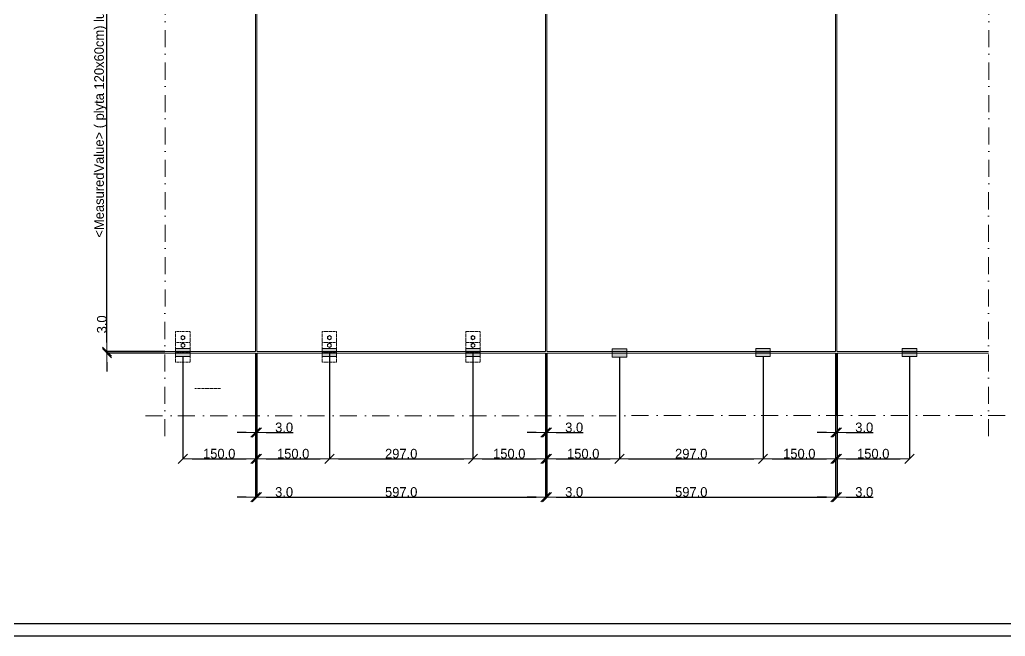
# Model space of a CAD drawing. Header units: millimetres. Extents: x -7826 to 55813, y 465 to 25965.
# Drawn here: x 22859 to 43247, y 465 to 13215 of the extents above; entities that cross this region are included whole.
import ezdxf

# ---------------------------------------------------------------- set-up
doc = ezdxf.new("R2010")
doc.units = ezdxf.units.MM
doc.linetypes.add('Dot & Dashed', pattern=[670.277762, 352.777767, -176.388884, 0, -141.111112])
doc.linetypes.add('Hidden Line', pattern=[30, 20, -10])
for name, color, linetype, lineweight in [('2D Drafting - General2', 251, 'Continuous', 15), ('2D Drafting - General5', 161, 'Continuous', 25), ('2D Drafting - General62', 9, 'Continuous', 20)]:
    doc.layers.add(name, color=color, linetype=linetype, lineweight=lineweight)
doc.layers.add('Wymiarowanie', color=7, linetype='Continuous')
doc.styles.add('GENERATED_STYLE_2', font='GOTHIC.TTF')
doc.dimstyles.new('GENERATED_STYLE__5', dxfattribs={"dimtxt": 200, "dimasz": 190, "dimexe": 0.18, "dimexo": 0, "dimgap": 0.09, "dimtad": 1, "dimdec": 1, "dimlfac": 0.1, "dimzin": 0, "dimdsep": 46, "dimtxsty": 'GENERATED_STYLE_2', "dimblk": 'ARROWHEAD_6', "dimblk1": 'ARROWHEAD_6', "dimblk2": 'ARROWHEAD_6', "dimcen": 0.09, "dimclrd": 161, "dimclre": 161, "dimclrt": 161, "dimadec": 0, "dimazin": 0, "dimtfac": 1, "dimtdec": 4, "dimtmove": 0, "dimatfit": 3, "dimfxl": 0, "dimtolj": 1, "dimtzin": 0, "dimarcsym": 0})
doc.dimstyles.new('GENERATED_STYLE__6', dxfattribs={"dimtxt": 200, "dimasz": 190, "dimexe": 0.18, "dimexo": 0, "dimgap": 0.09, "dimtad": 1, "dimtih": 1, "dimtoh": 1, "dimdec": 1, "dimlfac": 0.1, "dimzin": 0, "dimdsep": 46, "dimtxsty": 'GENERATED_STYLE_2', "dimblk": 'ARROWHEAD_6', "dimblk1": 'ARROWHEAD_6', "dimblk2": 'ARROWHEAD_6', "dimcen": 0.09, "dimclrd": 161, "dimclre": 161, "dimclrt": 161, "dimadec": 0, "dimazin": 0, "dimtfac": 1, "dimtdec": 4, "dimtmove": 0, "dimatfit": 3, "dimfxl": 0, "dimtolj": 1, "dimtzin": 0, "dimarcsym": 0})

# ---------------------------------------------------------------- blocks, each defined once
blk = doc.blocks.new('ARROWHEAD_6')
at = {"color": 0, "linetype": 'Continuous', "lineweight": 0}
for p, q in [((0, 0), (-1, 0)), ((-0.5, -0.5), (0.5, 0.5))]:
    blk.add_line(p, q, dxfattribs=at)
blk = doc.blocks.new('*D52')
at = {"layer": 'Defpoints', "color": 0, "linetype": 'Continuous'}
for p in [(39736, 6321), (38236, 6249), (39736, 4134)]:
    blk.add_point(p, dxfattribs=at)
at = {"layer": 'Wymiarowanie', "color": 161, "linetype": 'Continuous', "lineweight": -2}
for p, q in [((39736, 6321), (39736, 4134)), ((38236, 6249), (38236, 4134)), ((38426, 4134), (39546, 4134))]:
    blk.add_line(p, q, dxfattribs=at)
at = {"layer": 'Wymiarowanie', "color": 161, "linetype": 'Continuous', "lineweight": -2, "xscale": 190, "yscale": 190, "zscale": 190, "rotation": 180}
blk.add_blockref('ARROWHEAD_6', (38236, 4134), dxfattribs=at)
at = {"layer": 'Wymiarowanie', "color": 161, "linetype": 'Continuous', "lineweight": -2, "xscale": 190, "yscale": 190, "zscale": 190}
blk.add_blockref('ARROWHEAD_6', (39736, 4134), dxfattribs=at)
at = {"layer": 'Wymiarowanie', "color": 161, "linetype": 'Continuous', "lineweight": 25, "insert": (38986, 4240), "char_height": 200, "attachment_point": 5, "style": 'GENERATED_STYLE_2'}
blk.add_mtext('\\A1;150.0', dxfattribs=at)
blk = doc.blocks.new('*D53')
at = {"layer": 'Defpoints', "color": 0, "linetype": 'Continuous'}
for p in [(39736, 6321), (39766, 6321), (39766, 4678)]:
    blk.add_point(p, dxfattribs=at)
at = {"layer": 'Wymiarowanie', "color": 161, "linetype": 'Continuous', "lineweight": -2}
for p, q in [((39736, 6321), (39736, 4677)), ((39766, 6321), (39766, 4677)), ((39546, 4678), (39356, 4678)), ((39736, 4678), (39766, 4678)), ((39956, 4678), (40513, 4678))]:
    blk.add_line(p, q, dxfattribs=at)
at = {"layer": 'Wymiarowanie', "color": 161, "linetype": 'Continuous', "lineweight": -2, "xscale": 190, "yscale": 190, "zscale": 190}
blk.add_blockref('ARROWHEAD_6', (39736, 4678), dxfattribs=at)
at = {"layer": 'Wymiarowanie', "color": 161, "linetype": 'Continuous', "lineweight": -2, "xscale": 190, "yscale": 190, "zscale": 190, "rotation": 180}
blk.add_blockref('ARROWHEAD_6', (39766, 4678), dxfattribs=at)
at = {"layer": 'Wymiarowanie', "color": 161, "linetype": 'Continuous', "lineweight": 25, "insert": (40329, 4783), "char_height": 200, "attachment_point": 5, "style": 'GENERATED_STYLE_2'}
blk.add_mtext('\\A1;3.0', dxfattribs=at)
blk = doc.blocks.new('*D54')
at = {"layer": 'Defpoints', "color": 0, "linetype": 'Continuous'}
for p in [(39766, 6321), (41265, 6249), (41265, 4134)]:
    blk.add_point(p, dxfattribs=at)
at = {"layer": 'Wymiarowanie', "color": 161, "linetype": 'Continuous', "lineweight": -2}
for p, q in [((39766, 6321), (39766, 4134)), ((41265, 6249), (41265, 4134)), ((39956, 4134), (41075, 4134))]:
    blk.add_line(p, q, dxfattribs=at)
at = {"layer": 'Wymiarowanie', "color": 161, "linetype": 'Continuous', "lineweight": -2, "xscale": 190, "yscale": 190, "zscale": 190, "rotation": 180}
blk.add_blockref('ARROWHEAD_6', (39766, 4134), dxfattribs=at)
at = {"layer": 'Wymiarowanie', "color": 161, "linetype": 'Continuous', "lineweight": -2, "xscale": 190, "yscale": 190, "zscale": 190}
blk.add_blockref('ARROWHEAD_6', (41265, 4134), dxfattribs=at)
at = {"layer": 'Wymiarowanie', "color": 161, "linetype": 'Continuous', "lineweight": 25, "insert": (40515, 4240), "char_height": 200, "attachment_point": 5, "style": 'GENERATED_STYLE_2'}
blk.add_mtext('\\A1;150.0', dxfattribs=at)
blk = doc.blocks.new('*D55')
at = {"layer": 'Defpoints', "color": 0, "linetype": 'Continuous'}
for p in [(35266, 6237), (38236, 6249), (38236, 4134)]:
    blk.add_point(p, dxfattribs=at)
at = {"layer": 'Wymiarowanie', "color": 161, "linetype": 'Continuous', "lineweight": -2}
for p, q in [((35266, 6237), (35266, 4134)), ((38236, 6249), (38236, 4134)), ((35456, 4134), (38046, 4134))]:
    blk.add_line(p, q, dxfattribs=at)
at = {"layer": 'Wymiarowanie', "color": 161, "linetype": 'Continuous', "lineweight": -2, "xscale": 190, "yscale": 190, "zscale": 190, "rotation": 180}
blk.add_blockref('ARROWHEAD_6', (35266, 4134), dxfattribs=at)
at = {"layer": 'Wymiarowanie', "color": 161, "linetype": 'Continuous', "lineweight": -2, "xscale": 190, "yscale": 190, "zscale": 190}
blk.add_blockref('ARROWHEAD_6', (38236, 4134), dxfattribs=at)
at = {"layer": 'Wymiarowanie', "color": 161, "linetype": 'Continuous', "lineweight": 25, "insert": (36751, 4240), "char_height": 200, "attachment_point": 5, "style": 'GENERATED_STYLE_2'}
blk.add_mtext('\\A1;297.0', dxfattribs=at)
blk = doc.blocks.new('*D56')
at = {"layer": 'Defpoints', "color": 0, "linetype": 'Continuous'}
for p in [(27736, 6321), (26235, 6252), (27736, 4134)]:
    blk.add_point(p, dxfattribs=at)
at = {"layer": 'Wymiarowanie', "color": 161, "linetype": 'Continuous', "lineweight": -2}
for p, q in [((27736, 6321), (27736, 4134)), ((26235, 6252), (26235, 4134)), ((26425, 4134), (27546, 4134))]:
    blk.add_line(p, q, dxfattribs=at)
at = {"layer": 'Wymiarowanie', "color": 161, "linetype": 'Continuous', "lineweight": -2, "xscale": 190, "yscale": 190, "zscale": 190, "rotation": 180}
blk.add_blockref('ARROWHEAD_6', (26235, 4134), dxfattribs=at)
at = {"layer": 'Wymiarowanie', "color": 161, "linetype": 'Continuous', "lineweight": -2, "xscale": 190, "yscale": 190, "zscale": 190}
blk.add_blockref('ARROWHEAD_6', (27736, 4134), dxfattribs=at)
at = {"layer": 'Wymiarowanie', "color": 161, "linetype": 'Continuous', "lineweight": 25, "insert": (26986, 4240), "char_height": 200, "attachment_point": 5, "style": 'GENERATED_STYLE_2'}
blk.add_mtext('\\A1;150.0', dxfattribs=at)
blk = doc.blocks.new('*D57')
at = {"layer": 'Defpoints', "color": 0, "linetype": 'Continuous'}
for p in [(27736, 6321), (27766, 6321), (27766, 4678)]:
    blk.add_point(p, dxfattribs=at)
at = {"layer": 'Wymiarowanie', "color": 161, "linetype": 'Continuous', "lineweight": -2}
for p, q in [((27736, 6321), (27736, 4677)), ((27766, 6321), (27766, 4677)), ((27546, 4678), (27356, 4678)), ((27736, 4678), (27766, 4678)), ((27956, 4678), (28513, 4678))]:
    blk.add_line(p, q, dxfattribs=at)
at = {"layer": 'Wymiarowanie', "color": 161, "linetype": 'Continuous', "lineweight": -2, "xscale": 190, "yscale": 190, "zscale": 190}
blk.add_blockref('ARROWHEAD_6', (27736, 4678), dxfattribs=at)
at = {"layer": 'Wymiarowanie', "color": 161, "linetype": 'Continuous', "lineweight": -2, "xscale": 190, "yscale": 190, "zscale": 190, "rotation": 180}
blk.add_blockref('ARROWHEAD_6', (27766, 4678), dxfattribs=at)
at = {"layer": 'Wymiarowanie', "color": 161, "linetype": 'Continuous', "lineweight": 25, "insert": (28329, 4783), "char_height": 200, "attachment_point": 5, "style": 'GENERATED_STYLE_2'}
blk.add_mtext('\\A1;3.0', dxfattribs=at)
blk = doc.blocks.new('*D58')
at = {"layer": 'Defpoints', "color": 0, "linetype": 'Continuous'}
for p in [(27766, 6321), (29266, 6329), (29266, 4134)]:
    blk.add_point(p, dxfattribs=at)
at = {"layer": 'Wymiarowanie', "color": 161, "linetype": 'Continuous', "lineweight": -2}
for p, q in [((27766, 6321), (27766, 4134)), ((29266, 6329), (29266, 4134)), ((27956, 4134), (29076, 4134))]:
    blk.add_line(p, q, dxfattribs=at)
at = {"layer": 'Wymiarowanie', "color": 161, "linetype": 'Continuous', "lineweight": -2, "xscale": 190, "yscale": 190, "zscale": 190, "rotation": 180}
blk.add_blockref('ARROWHEAD_6', (27766, 4134), dxfattribs=at)
at = {"layer": 'Wymiarowanie', "color": 161, "linetype": 'Continuous', "lineweight": -2, "xscale": 190, "yscale": 190, "zscale": 190}
blk.add_blockref('ARROWHEAD_6', (29266, 4134), dxfattribs=at)
at = {"layer": 'Wymiarowanie', "color": 161, "linetype": 'Continuous', "lineweight": 25, "insert": (28516, 4240), "char_height": 200, "attachment_point": 5, "style": 'GENERATED_STYLE_2'}
blk.add_mtext('\\A1;150.0', dxfattribs=at)
blk = doc.blocks.new('*D59')
at = {"layer": 'Defpoints', "color": 0, "linetype": 'Continuous'}
for p in [(29266, 6329), (32236, 6334), (32236, 4134)]:
    blk.add_point(p, dxfattribs=at)
at = {"layer": 'Wymiarowanie', "color": 161, "linetype": 'Continuous', "lineweight": -2}
for p, q in [((29266, 6329), (29266, 4134)), ((32236, 6334), (32236, 4134)), ((29456, 4134), (32046, 4134))]:
    blk.add_line(p, q, dxfattribs=at)
at = {"layer": 'Wymiarowanie', "color": 161, "linetype": 'Continuous', "lineweight": -2, "xscale": 190, "yscale": 190, "zscale": 190, "rotation": 180}
blk.add_blockref('ARROWHEAD_6', (29266, 4134), dxfattribs=at)
at = {"layer": 'Wymiarowanie', "color": 161, "linetype": 'Continuous', "lineweight": -2, "xscale": 190, "yscale": 190, "zscale": 190}
blk.add_blockref('ARROWHEAD_6', (32236, 4134), dxfattribs=at)
at = {"layer": 'Wymiarowanie', "color": 161, "linetype": 'Continuous', "lineweight": 25, "insert": (30751, 4240), "char_height": 200, "attachment_point": 5, "style": 'GENERATED_STYLE_2'}
blk.add_mtext('\\A1;297.0', dxfattribs=at)
blk = doc.blocks.new('*D60')
at = {"layer": 'Defpoints', "color": 0, "linetype": 'Continuous'}
for p in [(32236, 6334), (33736, 6321), (33736, 4134)]:
    blk.add_point(p, dxfattribs=at)
at = {"layer": 'Wymiarowanie', "color": 161, "linetype": 'Continuous', "lineweight": -2}
for p, q in [((32236, 6334), (32236, 4134)), ((33736, 6321), (33736, 4134)), ((32426, 4134), (33546, 4134))]:
    blk.add_line(p, q, dxfattribs=at)
at = {"layer": 'Wymiarowanie', "color": 161, "linetype": 'Continuous', "lineweight": -2, "xscale": 190, "yscale": 190, "zscale": 190, "rotation": 180}
blk.add_blockref('ARROWHEAD_6', (32236, 4134), dxfattribs=at)
at = {"layer": 'Wymiarowanie', "color": 161, "linetype": 'Continuous', "lineweight": -2, "xscale": 190, "yscale": 190, "zscale": 190}
blk.add_blockref('ARROWHEAD_6', (33736, 4134), dxfattribs=at)
at = {"layer": 'Wymiarowanie', "color": 161, "linetype": 'Continuous', "lineweight": 25, "insert": (32986, 4240), "char_height": 200, "attachment_point": 5, "style": 'GENERATED_STYLE_2'}
blk.add_mtext('\\A1;150.0', dxfattribs=at)
blk = doc.blocks.new('*D61')
at = {"layer": 'Defpoints', "color": 0, "linetype": 'Continuous'}
for p in [(33736, 6321), (33766, 6321), (33766, 4678)]:
    blk.add_point(p, dxfattribs=at)
at = {"layer": 'Wymiarowanie', "color": 161, "linetype": 'Continuous', "lineweight": -2}
for p, q in [((33736, 6321), (33736, 4677)), ((33766, 6321), (33766, 4677)), ((33546, 4678), (33356, 4678)), ((33736, 4678), (33766, 4678)), ((33956, 4678), (34513, 4678))]:
    blk.add_line(p, q, dxfattribs=at)
at = {"layer": 'Wymiarowanie', "color": 161, "linetype": 'Continuous', "lineweight": -2, "xscale": 190, "yscale": 190, "zscale": 190}
blk.add_blockref('ARROWHEAD_6', (33736, 4678), dxfattribs=at)
at = {"layer": 'Wymiarowanie', "color": 161, "linetype": 'Continuous', "lineweight": -2, "xscale": 190, "yscale": 190, "zscale": 190, "rotation": 180}
blk.add_blockref('ARROWHEAD_6', (33766, 4678), dxfattribs=at)
at = {"layer": 'Wymiarowanie', "color": 161, "linetype": 'Continuous', "lineweight": 25, "insert": (34329, 4783), "char_height": 200, "attachment_point": 5, "style": 'GENERATED_STYLE_2'}
blk.add_mtext('\\A1;3.0', dxfattribs=at)
blk = doc.blocks.new('*D62')
at = {"layer": 'Defpoints', "color": 0, "linetype": 'Continuous'}
for p in [(33766, 6321), (35266, 6237), (35266, 4134)]:
    blk.add_point(p, dxfattribs=at)
at = {"layer": 'Wymiarowanie', "color": 161, "linetype": 'Continuous', "lineweight": -2}
for p, q in [((33766, 6321), (33766, 4134)), ((35266, 6237), (35266, 4134)), ((33956, 4134), (35076, 4134))]:
    blk.add_line(p, q, dxfattribs=at)
at = {"layer": 'Wymiarowanie', "color": 161, "linetype": 'Continuous', "lineweight": -2, "xscale": 190, "yscale": 190, "zscale": 190, "rotation": 180}
blk.add_blockref('ARROWHEAD_6', (33766, 4134), dxfattribs=at)
at = {"layer": 'Wymiarowanie', "color": 161, "linetype": 'Continuous', "lineweight": -2, "xscale": 190, "yscale": 190, "zscale": 190}
blk.add_blockref('ARROWHEAD_6', (35266, 4134), dxfattribs=at)
at = {"layer": 'Wymiarowanie', "color": 161, "linetype": 'Continuous', "lineweight": 25, "insert": (34516, 4240), "char_height": 200, "attachment_point": 5, "style": 'GENERATED_STYLE_2'}
blk.add_mtext('\\A1;150.0', dxfattribs=at)
blk = doc.blocks.new('*D70')
at = {"layer": 'Defpoints', "color": 0, "linetype": 'Continuous'}
for p in [(24664, 6352), (25864, 6352), (25864, 6321)]:
    blk.add_point(p, dxfattribs=at)
at = {"layer": 'Wymiarowanie', "color": 161, "linetype": 'Continuous', "lineweight": -2}
for p, q in [((24664, 6542), (24664, 7099)), ((25864, 6352), (24664, 6352)), ((24664, 6321), (24664, 6352)), ((25864, 6321), (24664, 6321)), ((24664, 6131), (24664, 5941))]:
    blk.add_line(p, q, dxfattribs=at)
at = {"layer": 'Wymiarowanie', "color": 161, "linetype": 'Continuous', "lineweight": -2, "xscale": 190, "yscale": 190, "zscale": 190}
for p, rotation in [((24664, 6352), 270), ((24664, 6321), 90)]:
    blk.add_blockref('ARROWHEAD_6', p, dxfattribs=dict(at, rotation=rotation))
at = {"layer": 'Wymiarowanie', "color": 161, "linetype": 'Continuous', "lineweight": 25, "insert": (24559, 6915), "char_height": 200, "attachment_point": 5, "rotation": 90, "style": 'GENERATED_STYLE_2'}
blk.add_mtext('\\A1;3.0', dxfattribs=at)
blk = doc.blocks.new('*D71')
at = {"layer": 'Defpoints', "color": 0, "linetype": 'Continuous'}
for p in [(24664, 18322), (25879, 18322), (25864, 6352)]:
    blk.add_point(p, dxfattribs=at)
at = {"layer": 'Wymiarowanie', "color": 161, "linetype": 'Continuous', "lineweight": -2}
for p, q in [((25879, 18322), (24664, 18322)), ((24664, 6542), (24664, 18132)), ((25864, 6352), (24664, 6352))]:
    blk.add_line(p, q, dxfattribs=at)
at = {"layer": 'Wymiarowanie', "color": 161, "linetype": 'Continuous', "lineweight": -2, "xscale": 190, "yscale": 190, "zscale": 190}
for p, rotation in [((24664, 18322), 90), ((24664, 6352), 270)]:
    blk.add_blockref('ARROWHEAD_6', p, dxfattribs=dict(at, rotation=rotation))
at = {"layer": 'Wymiarowanie', "color": 161, "linetype": 'Continuous', "lineweight": 25, "insert": (24531, 12337), "char_height": 200, "attachment_point": 5, "rotation": 90, "style": 'GENERATED_STYLE_2'}
blk.add_mtext('\\A1;<MeasuredValue> ( plyta 120x60cm) lub 1497( plyta 150x60) ', dxfattribs=at)
blk = doc.blocks.new('*D139')
at = {"layer": 'Defpoints', "color": 0, "linetype": 'Continuous'}
for p in [(27736, 6321), (27766, 6321), (27766, 3343)]:
    blk.add_point(p, dxfattribs=at)
at = {"layer": 'Wymiarowanie', "color": 161, "linetype": 'Continuous', "lineweight": -2}
for p, q in [((27736, 6321), (27736, 3343)), ((27766, 6321), (27766, 3343)), ((27546, 3343), (27356, 3343)), ((27736, 3343), (27766, 3343)), ((27956, 3343), (28513, 3343))]:
    blk.add_line(p, q, dxfattribs=at)
at = {"layer": 'Wymiarowanie', "color": 161, "linetype": 'Continuous', "lineweight": -2, "xscale": 190, "yscale": 190, "zscale": 190}
blk.add_blockref('ARROWHEAD_6', (27736, 3343), dxfattribs=at)
at = {"layer": 'Wymiarowanie', "color": 161, "linetype": 'Continuous', "lineweight": -2, "xscale": 190, "yscale": 190, "zscale": 190, "rotation": 180}
blk.add_blockref('ARROWHEAD_6', (27766, 3343), dxfattribs=at)
at = {"layer": 'Wymiarowanie', "color": 161, "linetype": 'Continuous', "lineweight": 25, "insert": (28329, 3448), "char_height": 200, "attachment_point": 5, "style": 'GENERATED_STYLE_2'}
blk.add_mtext('\\A1;3.0', dxfattribs=at)
blk = doc.blocks.new('*D140')
at = {"layer": 'Defpoints', "color": 0, "linetype": 'Continuous'}
for p in [(27766, 6321), (33736, 6321), (33736, 3343)]:
    blk.add_point(p, dxfattribs=at)
at = {"layer": 'Wymiarowanie', "color": 161, "linetype": 'Continuous', "lineweight": -2}
for p, q in [((27766, 6321), (27766, 3343)), ((33736, 6321), (33736, 3343)), ((27956, 3343), (33546, 3343))]:
    blk.add_line(p, q, dxfattribs=at)
at = {"layer": 'Wymiarowanie', "color": 161, "linetype": 'Continuous', "lineweight": -2, "xscale": 190, "yscale": 190, "zscale": 190, "rotation": 180}
blk.add_blockref('ARROWHEAD_6', (27766, 3343), dxfattribs=at)
at = {"layer": 'Wymiarowanie', "color": 161, "linetype": 'Continuous', "lineweight": -2, "xscale": 190, "yscale": 190, "zscale": 190}
blk.add_blockref('ARROWHEAD_6', (33736, 3343), dxfattribs=at)
at = {"layer": 'Wymiarowanie', "color": 161, "linetype": 'Continuous', "lineweight": 25, "insert": (30751, 3448), "char_height": 200, "attachment_point": 5, "style": 'GENERATED_STYLE_2'}
blk.add_mtext('\\A1;597.0', dxfattribs=at)
blk = doc.blocks.new('*D141')
at = {"layer": 'Defpoints', "color": 0, "linetype": 'Continuous'}
for p in [(33736, 6321), (33766, 6321), (33766, 3343)]:
    blk.add_point(p, dxfattribs=at)
at = {"layer": 'Wymiarowanie', "color": 161, "linetype": 'Continuous', "lineweight": -2}
for p, q in [((33736, 6321), (33736, 3343)), ((33766, 6321), (33766, 3343)), ((33546, 3343), (33356, 3343)), ((33736, 3343), (33766, 3343)), ((33956, 3343), (34513, 3343))]:
    blk.add_line(p, q, dxfattribs=at)
at = {"layer": 'Wymiarowanie', "color": 161, "linetype": 'Continuous', "lineweight": -2, "xscale": 190, "yscale": 190, "zscale": 190}
blk.add_blockref('ARROWHEAD_6', (33736, 3343), dxfattribs=at)
at = {"layer": 'Wymiarowanie', "color": 161, "linetype": 'Continuous', "lineweight": -2, "xscale": 190, "yscale": 190, "zscale": 190, "rotation": 180}
blk.add_blockref('ARROWHEAD_6', (33766, 3343), dxfattribs=at)
at = {"layer": 'Wymiarowanie', "color": 161, "linetype": 'Continuous', "lineweight": 25, "insert": (34329, 3448), "char_height": 200, "attachment_point": 5, "style": 'GENERATED_STYLE_2'}
blk.add_mtext('\\A1;3.0', dxfattribs=at)
blk = doc.blocks.new('*D142')
at = {"layer": 'Defpoints', "color": 0, "linetype": 'Continuous'}
for p in [(33766, 6321), (39736, 6321), (39736, 3343)]:
    blk.add_point(p, dxfattribs=at)
at = {"layer": 'Wymiarowanie', "color": 161, "linetype": 'Continuous', "lineweight": -2}
for p, q in [((33766, 6321), (33766, 3343)), ((39736, 6321), (39736, 3343)), ((33956, 3343), (39546, 3343))]:
    blk.add_line(p, q, dxfattribs=at)
at = {"layer": 'Wymiarowanie', "color": 161, "linetype": 'Continuous', "lineweight": -2, "xscale": 190, "yscale": 190, "zscale": 190, "rotation": 180}
blk.add_blockref('ARROWHEAD_6', (33766, 3343), dxfattribs=at)
at = {"layer": 'Wymiarowanie', "color": 161, "linetype": 'Continuous', "lineweight": -2, "xscale": 190, "yscale": 190, "zscale": 190}
blk.add_blockref('ARROWHEAD_6', (39736, 3343), dxfattribs=at)
at = {"layer": 'Wymiarowanie', "color": 161, "linetype": 'Continuous', "lineweight": 25, "insert": (36751, 3448), "char_height": 200, "attachment_point": 5, "style": 'GENERATED_STYLE_2'}
blk.add_mtext('\\A1;597.0', dxfattribs=at)
blk = doc.blocks.new('*D143')
at = {"layer": 'Defpoints', "color": 0, "linetype": 'Continuous'}
for p in [(39736, 6321), (39766, 6321), (39766, 3343)]:
    blk.add_point(p, dxfattribs=at)
at = {"layer": 'Wymiarowanie', "color": 161, "linetype": 'Continuous', "lineweight": -2}
for p, q in [((39736, 6321), (39736, 3343)), ((39766, 6321), (39766, 3343)), ((39546, 3343), (39356, 3343)), ((39736, 3343), (39766, 3343)), ((39956, 3343), (40513, 3343))]:
    blk.add_line(p, q, dxfattribs=at)
at = {"layer": 'Wymiarowanie', "color": 161, "linetype": 'Continuous', "lineweight": -2, "xscale": 190, "yscale": 190, "zscale": 190}
blk.add_blockref('ARROWHEAD_6', (39736, 3343), dxfattribs=at)
at = {"layer": 'Wymiarowanie', "color": 161, "linetype": 'Continuous', "lineweight": -2, "xscale": 190, "yscale": 190, "zscale": 190, "rotation": 180}
blk.add_blockref('ARROWHEAD_6', (39766, 3343), dxfattribs=at)
at = {"layer": 'Wymiarowanie', "color": 161, "linetype": 'Continuous', "lineweight": 25, "insert": (40329, 3448), "char_height": 200, "attachment_point": 5, "style": 'GENERATED_STYLE_2'}
blk.add_mtext('\\A1;3.0', dxfattribs=at)

msp = doc.modelspace()

# ---------------------------------------------------------------- hatches: boundary and pattern name
at = {"layer": '2D Drafting - General62', "linetype": 'Continuous'}
for points in [[(26385.38, 6328.79), (26085.38, 6328.79), (26085.38, 6418.79), (26385.38, 6418.79)], [(26385.38, 6251.79), (26085.38, 6251.79), (26085.38, 6328.79), (26385.38, 6328.79)], [(29115.54, 6328.79), (29415.54, 6328.79), (29415.54, 6418.79), (29115.54, 6418.79)], [(29115.54, 6251.79), (29415.54, 6251.79), (29415.54, 6328.79), (29115.54, 6328.79)], [(32385.54, 6328.79), (32085.54, 6328.79), (32085.54, 6418.79), (32385.54, 6418.79)], [(32385.54, 6251.79), (32085.54, 6251.79), (32085.54, 6328.79), (32385.54, 6328.79)], [(35115.54, 6319.79), (35415.54, 6319.79), (35415.54, 6406.79), (35115.54, 6406.79)], [(38385.54, 6328.79), (38085.54, 6328.79), (38085.54, 6418.79), (38385.54, 6418.79)], [(38385.54, 6251.79), (38085.54, 6251.79), (38085.54, 6328.79), (38385.54, 6328.79)], [(41115.32, 6328.79), (41415.32, 6328.79), (41415.32, 6418.79), (41115.32, 6418.79)], [(41115.32, 6251.79), (41415.32, 6251.79), (41415.32, 6328.79), (41115.32, 6328.79)], [(35115.54, 6239.79), (35415.54, 6239.79), (35415.54, 6319.79), (35115.54, 6319.79)]]:
    msp.add_hatch(color=256, dxfattribs=at).paths.add_polyline_path(points, flags=0)

# ---------------------------------------------------------------- linework, layer by layer
at = {"layer": '2D Drafting - General2', "linetype": 'Dot & Dashed'}
for p, q in [((25862.01, 4600.53), (25882.04, 22866.86)), ((42897.49, 4600.53), (42917.46, 22848.22)), ((25460.88, 5023.87), (46538.28, 5030.87))]:
    msp.add_line(p, q, dxfattribs=at)
at = {"layer": '2D Drafting - General2', "linetype": 'Continuous'}
for p, q in [((27735.64, 18321.65), (27735.64, 6351.65)), ((27765.64, 6351.65), (27765.64, 18321.65)), ((33735.64, 18321.65), (33735.64, 6351.65)), ((33765.64, 6351.65), (33765.64, 18321.65)), ((39735.64, 18321.65), (39735.64, 6351.65)), ((39765.64, 6351.65), (39765.64, 18321.65)), ((26197.22, 6663.17), (26235.38, 6686.17)), ((26197.22, 6663.17), (26197.22, 6617.17)), ((26197.22, 6617.17), (26235.38, 6594.17)), ((26197.22, 6502.68), (26235.38, 6525.68)), ((26273.55, 6663.17), (26235.38, 6686.17)), ((26273.55, 6617.17), (26235.38, 6594.17)), ((26273.55, 6502.68), (26235.38, 6525.68)), ((26273.55, 6663.17), (26273.55, 6617.17)), ((29227.38, 6663.17), (29265.54, 6686.17)), ((29227.38, 6663.17), (29227.38, 6617.17)), ((29227.38, 6617.17), (29265.54, 6594.17)), ((29227.38, 6502.68), (29265.54, 6525.68)), ((29303.71, 6663.17), (29265.54, 6686.17)), ((29303.71, 6617.17), (29265.54, 6594.17)), ((29303.71, 6502.68), (29265.54, 6525.68)), ((29303.71, 6663.17), (29303.71, 6617.17)), ((32197.38, 6663.17), (32235.54, 6686.17)), ((32197.38, 6663.17), (32197.38, 6617.17)), ((32197.38, 6617.17), (32235.54, 6594.17)), ((32197.38, 6502.68), (32235.54, 6525.68)), ((32273.71, 6663.17), (32235.54, 6686.17)), ((32273.71, 6617.17), (32235.54, 6594.17)), ((32273.71, 6502.68), (32235.54, 6525.68)), ((32273.71, 6663.17), (32273.71, 6617.17)), ((27735.64, 6351.65), (25864.21, 6351.65)), ((27735.64, 6321.49), (25864.21, 6321.49)), ((26085.38, 6418.79), (26385.38, 6418.79)), ((26085.38, 6251.79), (26085.38, 6418.79)), ((26085.38, 6328.79), (26385.38, 6328.79)), ((26197.22, 6502.68), (26197.22, 6456.68)), ((26197.22, 6456.68), (26235.38, 6433.68)), ((26273.55, 6456.68), (26235.38, 6433.68)), ((26273.55, 6502.68), (26273.55, 6456.68)), ((26385.38, 6418.79), (26385.38, 6251.79)), ((27735.64, 5033.87), (27735.64, 6321.49)), ((33735.64, 6351.65), (27765.64, 6351.65)), ((33735.64, 6321.49), (27765.64, 6321.49)), ((27765.64, 6321.49), (27765.64, 5033.87)), ((29115.54, 6418.79), (29115.54, 6251.79)), ((29415.54, 6418.79), (29115.54, 6418.79)), ((29415.54, 6328.79), (29115.54, 6328.79)), ((29227.38, 6502.68), (29227.38, 6456.68)), ((29227.38, 6456.68), (29265.54, 6433.68)), ((29303.71, 6456.68), (29265.54, 6433.68)), ((29303.71, 6502.68), (29303.71, 6456.68)), ((29415.54, 6251.79), (29415.54, 6418.79)), ((32085.54, 6418.79), (32385.54, 6418.79)), ((32085.54, 6251.79), (32085.54, 6418.79)), ((32085.54, 6328.79), (32385.54, 6328.79)), ((32197.38, 6502.68), (32197.38, 6456.68)), ((32197.38, 6456.68), (32235.54, 6433.68)), ((32273.71, 6456.68), (32235.54, 6433.68)), ((32273.71, 6502.68), (32273.71, 6456.68)), ((32385.54, 6418.79), (32385.54, 6251.79)), ((33735.64, 5033.87), (33735.64, 6321.49)), ((39735.64, 6351.65), (33765.64, 6351.65)), ((39735.64, 6321.49), (33765.64, 6321.49)), ((33765.64, 6321.49), (33765.64, 5033.87)), ((39735.64, 5033.87), (39735.64, 6321.49)), ((39765.64, 6351.65), (42900.68, 6351.65)), ((39765.64, 6321.49), (42900.64, 6321.49)), ((39765.64, 6321.49), (39765.64, 5033.87)), ((26085.38, 6251.79), (26385.38, 6251.79)), ((29415.54, 6251.79), (29115.54, 6251.79)), ((32085.54, 6251.79), (32385.54, 6251.79))]:
    msp.add_line(p, q, dxfattribs=at)
at = {"layer": '2D Drafting - General2', "linetype": 'Hidden Line'}
for p, q in [((26085.38, 6768.79), (26385.38, 6768.79)), ((26085.38, 6131.79), (26085.38, 6768.79)), ((26385.38, 6131.79), (26385.38, 6768.79)), ((29415.54, 6768.79), (29115.54, 6768.79)), ((29115.54, 6131.79), (29115.54, 6768.79)), ((29415.54, 6131.79), (29415.54, 6768.79)), ((32085.54, 6131.79), (32085.54, 6768.79)), ((32085.54, 6768.79), (32385.54, 6768.79)), ((32385.54, 6131.79), (32385.54, 6768.79)), ((26085.38, 6538.79), (26385.38, 6538.79)), ((29415.54, 6538.79), (29115.54, 6538.79)), ((32085.54, 6538.79), (32385.54, 6538.79)), ((26085.38, 6333.79), (26385.38, 6333.79)), ((29415.54, 6333.79), (29115.54, 6333.79)), ((32085.54, 6333.79), (32385.54, 6333.79)), ((26085.38, 6316.79), (26385.38, 6316.79)), ((26085.38, 6131.79), (26385.38, 6131.79)), ((29415.54, 6316.79), (29115.54, 6316.79)), ((29415.54, 6131.79), (29115.54, 6131.79)), ((32085.54, 6316.79), (32385.54, 6316.79)), ((32085.54, 6131.79), (32385.54, 6131.79)), ((26483.22, 5589.65), (27015.29, 5589.65))]:
    msp.add_line(p, q, dxfattribs=at)
at = {"layer": '2D Drafting - General2', "linetype": 'Continuous', "flags": 128}
for points in [[(26385.38, 6328.79), (26085.38, 6328.79), (26085.38, 6418.79), (26385.38, 6418.79)], [(26385.38, 6251.79), (26085.38, 6251.79), (26085.38, 6328.79), (26385.38, 6328.79)], [(29115.54, 6328.79), (29415.54, 6328.79), (29415.54, 6418.79), (29115.54, 6418.79)], [(29115.54, 6251.79), (29415.54, 6251.79), (29415.54, 6328.79), (29115.54, 6328.79)], [(32385.54, 6328.79), (32085.54, 6328.79), (32085.54, 6418.79), (32385.54, 6418.79)], [(32385.54, 6251.79), (32085.54, 6251.79), (32085.54, 6328.79), (32385.54, 6328.79)], [(35115.54, 6319.79), (35415.54, 6319.79), (35415.54, 6406.79), (35115.54, 6406.79)], [(38385.54, 6328.79), (38085.54, 6328.79), (38085.54, 6418.79), (38385.54, 6418.79)], [(38385.54, 6251.79), (38085.54, 6251.79), (38085.54, 6328.79), (38385.54, 6328.79)], [(41115.32, 6328.79), (41415.32, 6328.79), (41415.32, 6418.79), (41115.32, 6418.79)], [(41115.32, 6251.79), (41415.32, 6251.79), (41415.32, 6328.79), (41115.32, 6328.79)], [(35115.54, 6239.79), (35415.54, 6239.79), (35415.54, 6319.79), (35115.54, 6319.79)]]:
    msp.add_lwpolyline(points, close=True, dxfattribs=at)
at = {"layer": '2D Drafting - General2', "linetype": 'Continuous'}
for centre in [(26235.38, 6640.17), (29265.54, 6640.17), (32235.54, 6640.17), (26235.38, 6479.68), (29265.54, 6479.68), (32235.54, 6479.68)]:
    msp.add_circle(centre, 38.17, dxfattribs=at)
at = {"layer": '2D Drafting - General5', "linetype": 'Continuous'}
for p, q in [((55553.83, 724.69), (738.23, 724.69)), ((55813.47, 465.05), (478.59, 465.05))]:
    msp.add_line(p, q, dxfattribs=at)

# ---------------------------------------------------------------- dimensions: what is measured, and where the dimension line sits
at = {"layer": 'Wymiarowanie', "color": 161, "linetype": 'Continuous', "lineweight": 25}
dim = msp.add_linear_dim(base=(24664.43, 18321.65), p1=(25864.21, 6351.65), p2=(25879.09, 18321.65), angle=90, text='<MeasuredValue> ( plyta 120x60cm) lub 1497( plyta 150x60) ', dimstyle='GENERATED_STYLE__5', dxfattribs=at)
dim.commit()
dim.dimension.update_dxf_attribs({"geometry": '*D71', "text_midpoint": (24530.96, 12336.65)})
dim = msp.add_linear_dim(base=(24664.43, 6351.65), p1=(25864.21, 6321.49), p2=(25864.21, 6351.65), angle=90, dimstyle='GENERATED_STYLE__5', dxfattribs=at)
dim.commit()
dim.dimension.update_dxf_attribs({"geometry": '*D70', "text_midpoint": (24559.31, 6915.22)})
for base, p1, p2, picture, middle in [((27735.64, 4134.39), (26235.38, 6251.79), (27735.64, 6321.49), '*D56', (26985.51, 4239.51)), ((27765.64, 3343.3), (27735.64, 6321.49), (27765.64, 6321.49), '*D139', (28329.21, 3448.42)), ((29265.54, 4134.39), (27765.64, 6321.49), (29265.54, 6328.79), '*D58', (28515.59, 4239.51)), ((33735.64, 3343.3), (27765.64, 6321.49), (33735.64, 6321.49), '*D140', (30750.64, 3448.42)), ((32235.54, 4134.39), (29265.54, 6328.79), (32235.54, 6333.79), '*D59', (30750.54, 4239.51)), ((33735.64, 4134.39), (32235.54, 6333.79), (33735.64, 6321.49), '*D60', (32985.59, 4239.51)), ((33765.64, 3343.3), (33735.64, 6321.49), (33765.64, 6321.49), '*D141', (34329.21, 3448.42)), ((35265.54, 4134.39), (33765.64, 6321.49), (35265.54, 6236.79), '*D62', (34515.59, 4239.51)), ((39735.64, 3343.3), (33765.64, 6321.49), (39735.64, 6321.49), '*D142', (36750.64, 3448.42)), ((39735.64, 4134.39), (38235.54, 6248.79), (39735.64, 6321.49), '*D52', (38985.59, 4239.51)), ((39765.64, 3343.3), (39735.64, 6321.49), (39765.64, 6321.49), '*D143', (40329.21, 3448.42)), ((41265.32, 4134.39), (39765.64, 6321.49), (41265.32, 6248.79), '*D54', (40515.48, 4239.51)), ((38235.54, 4134.39), (35265.54, 6236.79), (38235.54, 6248.79), '*D55', (36750.54, 4239.51))]:
    dim = msp.add_linear_dim(base=base, p1=p1, p2=p2, dimstyle='GENERATED_STYLE__6', dxfattribs=at)
    dim.commit()
    dim.dimension.update_dxf_attribs({"geometry": picture, "text_midpoint": middle})
for base, p1, p2, picture, middle in [((27765.64, 4677.57), (27735.64, 6321.49), (27765.64, 6321.49), '*D57', (28329.21, 4677.57)), ((33765.64, 4677.57), (33735.64, 6321.49), (33765.64, 6321.49), '*D61', (34329.21, 4677.57)), ((39765.64, 4677.57), (39735.64, 6321.49), (39765.64, 6321.49), '*D53', (40329.21, 4677.57))]:
    dim = msp.add_linear_dim(base=base, p1=p1, p2=p2, dimstyle='GENERATED_STYLE__6', dxfattribs=at)
    dim.commit()
    dim.dimension.update_dxf_attribs({"geometry": picture, "text_midpoint": middle, "dimtype": 160})

doc.saveas('drawing.dxf')
